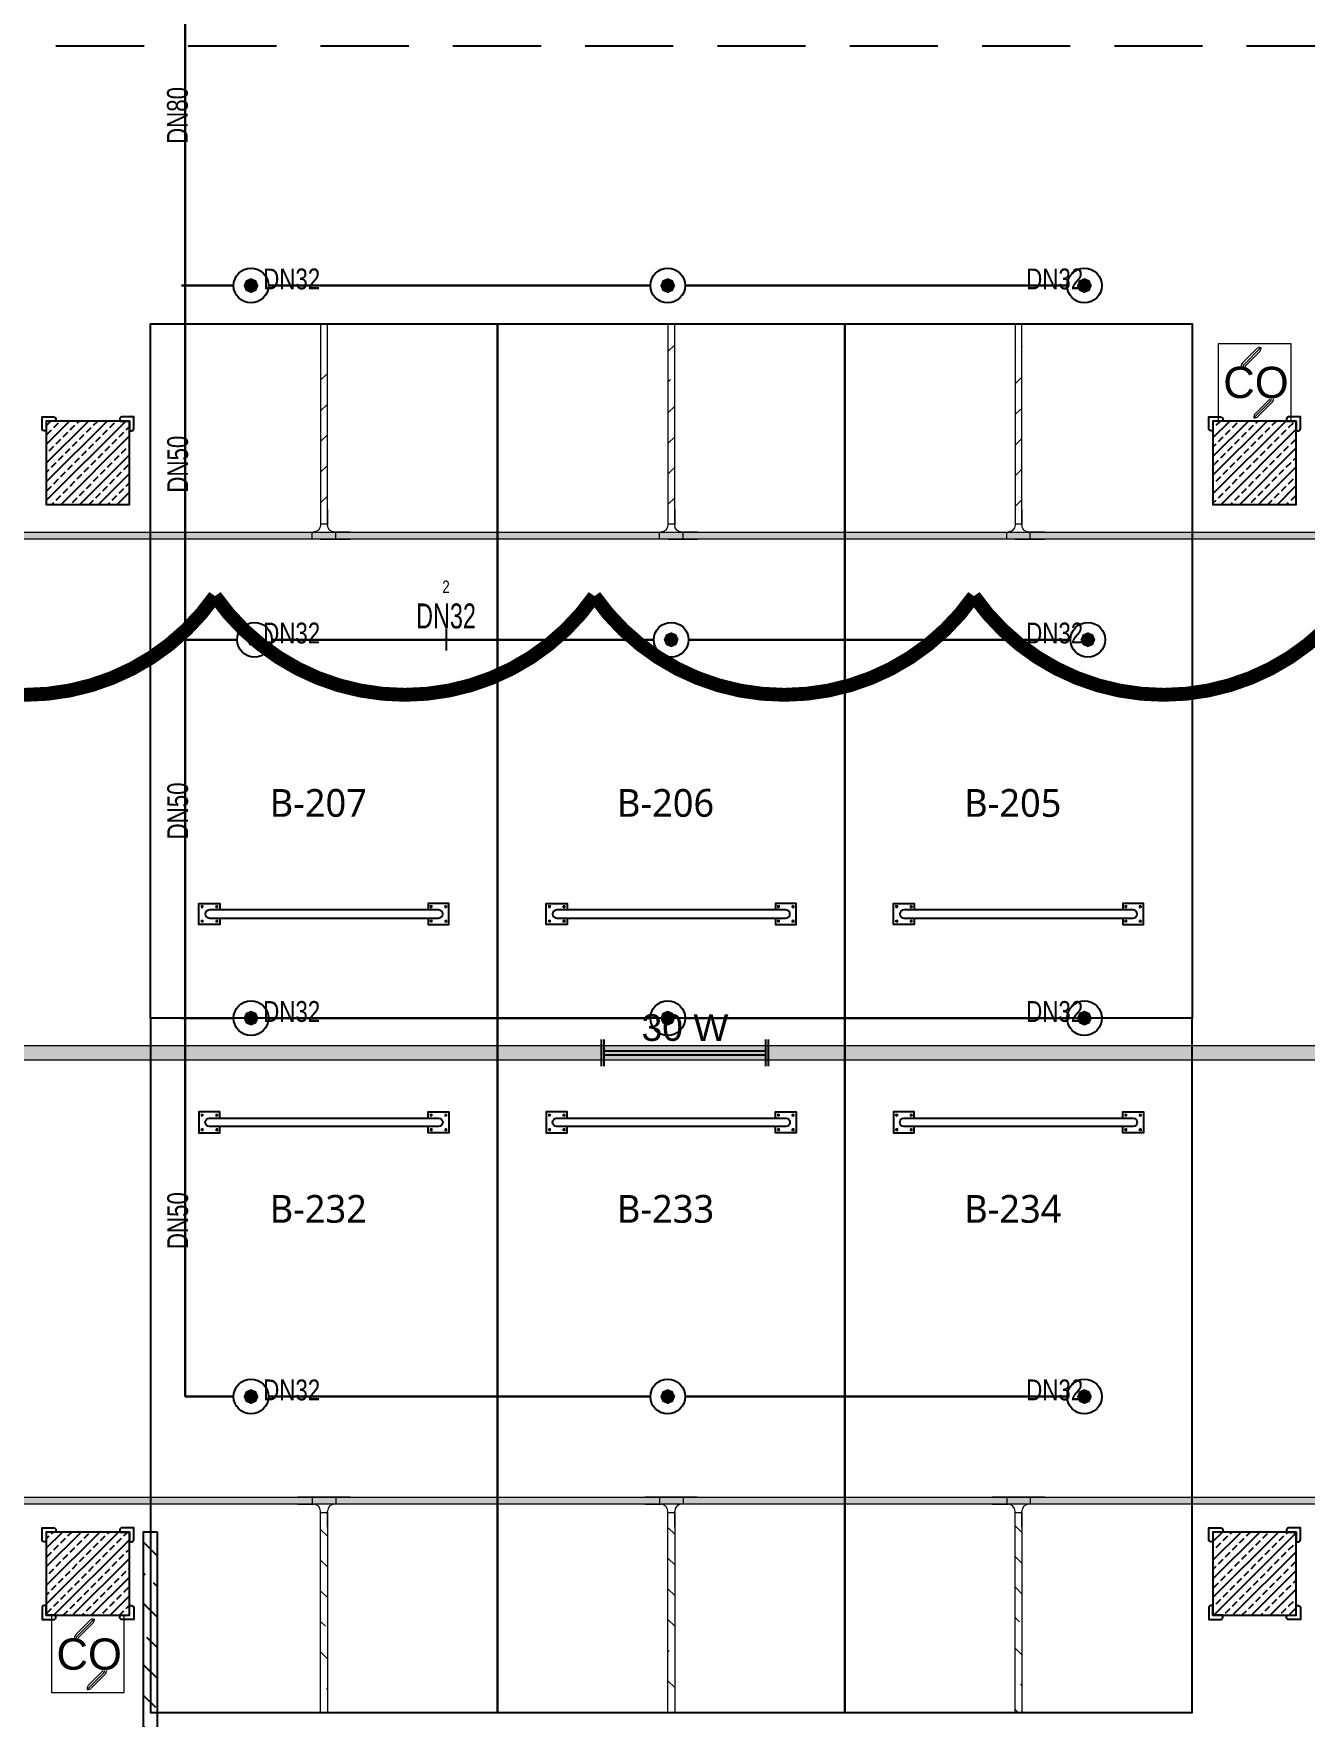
# Model space of a CAD drawing. Header units: millimetres. Extents: x -379292 to 1221486, y 92049 to 447512.
# Drawn here: x -192945 to -183790, y 223584 to 235708 of the extents above; entities that cross this region are included whole.
import ezdxf
from ezdxf.enums import TextEntityAlignment as Align

# ---------------------------------------------------------------- set-up
doc = ezdxf.new("R2010")
doc.units = ezdxf.units.MM
doc.linetypes.add('HIDDEN', pattern=[9.525, 6.35, -3.175])
for name, color, linetype in [('-M-YNGN-BORUID', 7, 'Continuous'), ('-M-YNGN-BORUUZUN', 7, 'Continuous'), ('-M-YNGN-BORUYUK', 7, 'Continuous'), ('-M-YNGN-SPR-YUK', 7, 'Continuous'), ('-M-YNGN-ZON1-CAP-', 7, 'Continuous'), ('-M-YNGN-ZON1-SPR-', 7, 'Continuous'), ('05_HATCH CONCRETE', 141, 'Continuous'), ('05_SYMBOL', 2, 'Continuous'), ('08_LAMP', 4, 'Continuous'), ('202-A-Y-MahalAd', 141, 'Continuous'), ('E_CT_ZA', 6, 'Continuous')]:
    doc.layers.add(name, color=color, linetype=linetype)
doc.layers.add('-M-YNGN-SPR-CAPCIZGI', color=188, linetype='Continuous', plot=False)
for name, color, linetype, lineweight in [('-M-YNGN-ZON1', 5, 'SP', 30), ('08_DEDECTOR', 3, 'Continuous', 9), ('E_CT_AYDINLATMA', 3, 'Continuous', 9), ('E_CT_KIRMIZI', 1, 'Continuous', 9)]:
    doc.layers.add(name, color=color, linetype=linetype, lineweight=lineweight)
doc.styles.add('CIZGI', font='tahoma.ttf', dxfattribs={"width": 0.8, "oblique": 20})
doc.styles.add('HCAD', font='HCAD.SHX', dxfattribs={"width": 0.8, "height": 0.2})
doc.styles.add('PIPESIZE', font='hcad.shx', dxfattribs={"width": 0.8})
doc.styles.add('SPR-NOT', font='romans.shx')
doc.styles.get("Standard").update_dxf_attribs({"font": 'segoeuil.ttf'})
doc.styles.add('YAZI-2', font='arial.ttf', dxfattribs={"height": 2})
doc.styles.add('YAZI-3', font='arial.ttf', dxfattribs={"height": 3})
doc.linetypes.add('SP', pattern='A,2,-0.1,["SP",CIZGI,S=0.14,R=0.2,X=0,Y=-0.07],-0.255', length=2.355)
pattern_1 = [(225, (905000, -3e-07), (67.351921, -67.351921), []), (225, (904932.65, -3e-07), (67.351921, -67.351921), [47.625, -23.8125])]

# ---------------------------------------------------------------- blocks, each defined once
blk = doc.blocks.new('202_Vida')
at = {"color": 0, "linetype": 'ByBlock', "ltscale": 0.2}
for points in [[(1, 0), (-1, 0)], [(0, 1), (0, -1)]]:
    blk.add_lwpolyline(points, dxfattribs=at)
at = {"color": 0, "linetype": 'ByBlock'}
for radius in [0.42, 0.23, 0.155]:
    blk.add_circle((0, 0), radius, dxfattribs=at)
blk = doc.blocks.new('202_Stoper')
at = {"color": 0, "linetype": 'ByBlock'}
for points in [[(-750, -30), (-750, -75), (-900, -75), (-900, 75), (-750, 75), (-750, 30)], [(750, -30), (750, -75), (900, -75), (900, 75), (750, 75), (750, 30)]]:
    blk.add_lwpolyline(points, dxfattribs=at)
blk.add_lwpolyline([(825, -30, 1), (825, 30), (-825, 30, 1), (-825, -30)], format="xyb", close=True, dxfattribs=at)
at = {"color": 0, "linetype": 'ByBlock', "yscale": 10, "zscale": 10, "rotation": 180}
for p, xscale in [((-877, 53), -10), ((-772, 53), 10), ((772, 53), -10), ((877, 53), 10)]:
    blk.add_blockref('202_Vida', p, dxfattribs=dict(at, xscale=xscale))
at = {"color": 0, "linetype": 'ByBlock', "yscale": 10, "zscale": 10}
for p, xscale in [((-877, -52), 10), ((-772, -52), -10), ((772, -52), 10), ((877, -52), -10)]:
    blk.add_blockref('202_Vida', p, dxfattribs=dict(at, xscale=xscale))
blk = doc.blocks.new('202_Mahalblok')
at = {"color": 0, "linetype": 'ByBlock', "flags": 128}
blk.add_lwpolyline([(0, 0), (0, 5000), (2500, 5000), (2500, 0)], close=True, dxfattribs=at)
at = {"color": 252}
blk.add_blockref('202_Stoper', (1250, 750), dxfattribs=at)
at = {"color": 0, "linetype": 'ByBlock', "ltscale": 25}
blk.add_attdef('MAHALNO', text='', height=200, dxfattribs=at).set_placement((1209, 1390), align=Align.BOTTOM_CENTER)
blk = doc.blocks.new('bariyer')
at = {"color": 8, "ltscale": 25}
blk.add_lwpolyline([(0, -70), (15, -70, 0.414214), (30, -55), (30, 30), (-55, 30, 0.414214), (-70, 15), (-70, 0), (0, 0)], format="xyb", close=True, dxfattribs=at)
blk = doc.blocks.new('OtoParkBodrumKatMimari')
at = {"layer": '05_HATCH CONCRETE'}
h = blk.add_hatch(dxfattribs=at)
h.set_pattern_fill('ANSI33', color=8, scale=15, angle=180, style=0)
h.set_pattern_definition(pattern_1)
h.paths.add_polyline_path([(54100, 132100), (53500, 132100), (53500, 131500), (54100, 131500)])
h = blk.add_hatch(dxfattribs=at)
h.set_pattern_fill('ANSI33', color=8, scale=15, angle=180, style=0)
h.set_pattern_definition(pattern_1)
h.paths.add_polyline_path([(62500, 132100), (61900, 132100), (61900, 131500), (62500, 131500)])
h = blk.add_hatch(dxfattribs=at)
h.set_pattern_fill('ANSI33', color=8, scale=15, angle=180, style=0)
h.set_pattern_definition(pattern_1)
h.paths.add_polyline_path([(53500, 124100), (53500, 123500), (54100, 123500), (54100, 124100)])
h = blk.add_hatch(dxfattribs=at)
h.set_pattern_fill('ANSI33', color=8, scale=15, angle=180, style=0)
h.set_pattern_definition(pattern_1)
h.paths.add_polyline_path([(62500, 123500), (62500, 124100), (61900, 124100), (61900, 123500)])
at = {"color": 5}
for points in [[(54100, 132100), (53500, 132100), (53500, 131500), (54100, 131500)], [(62500, 132100), (61900, 132100), (61900, 131500), (62500, 131500)], [(53500, 124100), (53500, 123500), (54100, 123500), (54100, 124100)], [(62500, 123500), (62500, 124100), (61900, 124100), (61900, 123500)]]:
    blk.add_lwpolyline(points, close=True, dxfattribs=at)
at = {"layer": '05_SYMBOL', "color": 252, "linetype": 'HIDDEN', "ltscale": 100}
blk.add_lwpolyline([(128500, 134800), (19400, 134800)], dxfattribs=at)
at = {"layer": '05_SYMBOL', "color": 8, "xscale": -1}
for p in [(53500, 132100), (61900, 132100), (53500, 124100), (61900, 124100)]:
    blk.add_blockref('bariyer', p, dxfattribs=at)
at = {"layer": '05_SYMBOL', "color": 8}
for p in [(54100, 132100), (62500, 132100), (54100, 124100), (62500, 124100)]:
    blk.add_blockref('bariyer', p, dxfattribs=at)
at = {"layer": '05_SYMBOL', "color": 8, "rotation": 180}
for p in [(53500, 123500), (61900, 123500)]:
    blk.add_blockref('bariyer', p, dxfattribs=at)
at = {"layer": '05_SYMBOL', "color": 8, "xscale": -1, "rotation": 180}
for p in [(54100, 123500), (62500, 123500)]:
    blk.add_blockref('bariyer', p, dxfattribs=at)
at = {"layer": '202-A-Y-MahalAd', "color": 8, "ltscale": 25}
for p, values in [((54250, 127800), {'MAHALNO': 'B-207'}), ((56750, 127800), {'MAHALNO': 'B-206'}), ((59250, 127800), {'MAHALNO': 'B-205'})]:
    blk.add_blockref('202_Mahalblok', p, dxfattribs=at).add_auto_attribs(values)
ref = blk.add_blockref('202_Mahalblok', (54250, 127800), dxfattribs=dict(at, xscale=-1, rotation=180))
ref.add_attrib('MAHALNO', 'B-232', dxfattribs={"layer": '0', "color": 0, "linetype": 'ByBlock', "ltscale": 25, "height": 200}).set_placement((55459, 126267), align=Align.BOTTOM_CENTER)
ref = blk.add_blockref('202_Mahalblok', (56750, 127800), dxfattribs=dict(at, xscale=-1, rotation=180))
ref.add_attrib('MAHALNO', 'B-233', dxfattribs={"layer": '0', "color": 0, "linetype": 'ByBlock', "ltscale": 25, "height": 200}).set_placement((57959, 126267), align=Align.BOTTOM_CENTER)
ref = blk.add_blockref('202_Mahalblok', (59250, 127800), dxfattribs=dict(at, xscale=-1, rotation=180))
ref.add_attrib('MAHALNO', 'B-234', dxfattribs={"layer": '0', "color": 0, "linetype": 'ByBlock', "ltscale": 25, "height": 200}).set_placement((60459, 126267), align=Align.BOTTOM_CENTER)
blk = doc.blocks.new('SP-C-UP-12')
at = {"ltscale": 10}
blk.add_line((0, 0), (0, 0), dxfattribs=at)
at = {"color": 1, "linetype": 'Continuous'}
blk.add_circle((0, 0), 12.5, dxfattribs=at)
at = {"ltscale": 10}
for points in [[(-5.4, 0), (-3.8, 3.8), (-3.8, -3.8), (0, 5.4)], [(-3.8, -3.8), (0, 5.4), (0, -5.4), (3.8, 3.8)], [(0, -5.4), (3.8, 3.8), (3.8, -3.8), (5.4, 0)]]:
    blk.add_solid(points, dxfattribs=at)
at = {"layer": '-M-YNGN-SPR-YUK', "style": 'SPR-NOT', "width": 0.5, "flags": 9}
for tag, p in [('YUK', (0, 17.8)), ('CAP', (0, 14.4)), ('TIP', (0.2, 10.8))]:
    blk.add_attdef(tag, text='', height=2.5, dxfattribs=at).set_placement(p, align=Align.MIDDLE_CENTER)
blk = doc.blocks.new('SPRKL100')
at = {"layer": '-M-YNGN-SPR-CAPCIZGI'}
blk.add_line((0, 0.431), (0, -0.431), dxfattribs=at)
at = {"layer": '-M-YNGN-BORUID', "color": 0, "style": 'HCAD', "width": 0.8, "flags": 1}
blk.add_attdef('DIC', text='', height=0.4, dxfattribs=at).set_placement((0, -1.693), align=Align.CENTER)
at = {"layer": '-M-YNGN-BORUUZUN', "color": 0, "style": 'HCAD', "width": 0.7}
blk.add_attdef('BOY', text='', height=0.8, dxfattribs=at).set_placement((0, -1.08), align=Align.CENTER)
at = {"layer": '-M-YNGN-BORUYUK', "color": 6, "style": 'PIPESIZE', "width": 0.8}
blk.add_attdef('YUK', text='', height=0.5, dxfattribs=at).set_placement((0, 1.866), align=Align.CENTER)
at = {"color": 0, "style": 'PIPESIZE', "width": 0.7}
blk.add_attdef('CAP', text='', height=1, dxfattribs=at).set_placement((0, 0.45), align=Align.CENTER)
blk = doc.blocks.new('A$C69E769C9')
at = {"layer": '-M-YNGN-ZON1', "linetype": 'SP', "ltscale": 500}
for p, q in [((4487.3, 0), (4487.3, -2214.7)), ((4522.3, -1414.7), (4484.8, -1414.7)), ((4709.8, -1414.7), (4547.3, -1414.7)), ((4709.8, -1414.7), (4822.3, -1414.7)), ((4847.3, -1414.7), (5122.3, -1414.7)), ((4524.8, -1669.7), (4487.3, -1669.7)), ((4712.3, -1669.7), (4549.8, -1669.7)), ((4712.3, -1669.7), (4824.8, -1669.7)), ((4849.8, -1669.7), (5124.8, -1669.7)), ((4522.3, -1942.2), (4484.8, -1942.2)), ((4709.8, -1942.2), (4547.3, -1942.2)), ((4709.8, -1942.2), (4822.3, -1942.2)), ((4847.3, -1942.2), (5122.3, -1942.2)), ((4522.3, -2214.7), (4487.3, -2214.7)), ((4709.8, -2214.7), (4547.3, -2214.7)), ((4709.8, -2214.7), (4822.3, -2214.7)), ((4847.3, -2214.7), (5122.3, -2214.7))]:
    blk.add_line(p, q, dxfattribs=at)
at = {"layer": '-M-YNGN-ZON1-CAP-'}
ref = blk.add_blockref('SPRKL100', (4675.2, -1669.7), dxfattribs=dict(at, xscale=18, yscale=18, zscale=18))
ref.add_attrib('YUK', '2', dxfattribs={"layer": '-M-YNGN-BORUYUK', "color": 6, "height": 9, "style": 'PIPESIZE', "width": 0.8}).set_placement((4675.2, -1636.1), align=Align.CENTER)
ref.add_attrib('CAP', 'DN32', dxfattribs={"layer": '0', "color": 0, "height": 18, "style": 'PIPESIZE', "width": 0.7}).set_placement((4675.2, -1661.6), align=Align.CENTER)
at = {"layer": '-M-YNGN-ZON1-SPR-', "linetype": 'Continuous'}
for p in [(4534.8, -1414.7), (4834.8, -1414.7), (5134.8, -1414.7), (4537.3, -1669.7), (4837.3, -1669.7), (5137.3, -1669.7), (4534.8, -1942.2), (4834.8, -1942.2), (5134.8, -1942.2), (4534.8, -2214.7), (4834.8, -2214.7), (5134.8, -2214.7)]:
    blk.add_blockref('SP-C-UP-12', p, dxfattribs=at)
at = {"layer": '-M-YNGN-ZON1-CAP-', "ltscale": 20, "style": 'PIPESIZE', "width": 0.8}
for s, p in [('DN80', (4481.8, -1292.2)), ('DN50', (4482, -1543.3)), ('DN50', (4482, -1793)), ('DN50', (4482, -2088))]:
    blk.add_text(s, height=15, rotation=90, dxfattribs=at).set_placement(p, align=Align.MIDDLE_CENTER)
for p in [(4564.1, -1409.9), (5113.4, -1409.9), (4564.1, -1664.9), (5113.4, -1664.9), (4564.1, -1937.4), (5113.4, -1937.4), (4564.1, -2209.9), (5113.4, -2209.9)]:
    blk.add_text('DN32', height=15, dxfattribs=at).set_placement(p, align=Align.MIDDLE_CENTER)
blk = doc.blocks.new('*U610')
h = blk.add_hatch()
h.set_pattern_fill('ANSI33', color=0, scale=50, angle=1, style=0)
h.paths.add_polyline_path([(-8115, 100), (41033, 100), (41033, 0), (-8115, 0)])
at = {"color": 0}
blk.add_lwpolyline([(-8115, 100), (41033, 100), (41033, 0), (-8115, 0)], close=True, dxfattribs=at)
at = {"ltscale": 25, "flags": 1}
for tag, p in [('YUKSEKLIK', (-229, -149)), ('KALINLIK', (-229, -213))]:
    blk.add_attdef(tag, p, '', height=50, dxfattribs=at)
blk = doc.blocks.new('*U741')
h = blk.add_hatch()
h.set_pattern_fill('ANSI33', color=0, scale=50, angle=1, style=0)
h.paths.add_polyline_path([(-53157, 50), (-237, 50), (-237, 0), (-53157, 0)])
at = {"color": 0}
blk.add_lwpolyline([(-53157, 50), (-237, 50), (-237, 0), (-53157, 0)], close=True, dxfattribs=at)
at = {"ltscale": 25, "flags": 1}
for tag, p in [('YUKSEKLIK', (-229, -149)), ('KALINLIK', (-229, -213))]:
    blk.add_attdef(tag, p, '', height=50, dxfattribs=at)
blk = doc.blocks.new('*U742')
h = blk.add_hatch()
h.set_pattern_fill('ANSI33', color=0, scale=50, angle=1, style=0)
h.paths.add_polyline_path([(-53157, 50), (113, 50), (113, 0), (-53157, 0)])
at = {"color": 0}
blk.add_lwpolyline([(-53157, 50), (113, 50), (113, 0), (-53157, 0)], close=True, dxfattribs=at)
at = {"ltscale": 25, "flags": 1}
for tag, p in [('YUKSEKLIK', (-229, -149)), ('KALINLIK', (-229, -213))]:
    blk.add_attdef(tag, p, '', height=50, dxfattribs=at)
blk = doc.blocks.new('*U814')
h = blk.add_hatch()
h.set_pattern_fill('ANSI33', color=0, scale=50, angle=1, style=0)
h.paths.add_polyline_path([(-4371, 100), (9, 100), (9, 0), (-4371, 0)])
at = {"color": 0}
blk.add_lwpolyline([(-4371, 100), (9, 100), (9, 0), (-4371, 0)], close=True, dxfattribs=at)
at = {"ltscale": 25, "flags": 1}
for tag, p in [('YUKSEKLIK', (-229, -149)), ('KALINLIK', (-229, -213))]:
    blk.add_attdef(tag, p, '', height=50, dxfattribs=at)
blk = doc.blocks.new('40 W SIVA ÜSTÜ ETANJ LED 50')
at = {"layer": '08_LAMP'}
for p, q in [((-625, -100), (-625, 100)), ((-605, -100), (-605, 100)), ((-605, 15), (605, 15)), ((605, -100), (605, 100)), ((625, -100), (625, 100)), ((-605, -15), (605, -15))]:
    blk.add_line(p, q, dxfattribs=at)
at = {"layer": '08_LAMP', "color": 2, "style": 'YAZI-2'}
blk.add_text('30 W', height=200, dxfattribs=at).set_placement((0, 90), align=Align.CENTER)
blk = doc.blocks.new('CO 250')
at = {"layer": '08_DEDECTOR'}
for p, q in [((17, 243), (-84, 142)), ((45, 251), (-74, 132)), ((45, 250), (45, 243)), ((37, 223), (-64, 122)), ((114, -136), (-5, -255)), ((104, -126), (3, -227)), ((124, -146), (23, -247)), ((-5, -247), (-5, -255)), ((-5, -255), (3, -255))]:
    blk.add_line(p, q, dxfattribs=at)
at = {"layer": '08_DEDECTOR', "ltscale": 25}
blk.add_lwpolyline([(-262, 278), (-262, -278), (262, -278), (262, 278)], close=True, dxfattribs=at)
at = {"layer": '08_DEDECTOR'}
for centre, radius, start, end in [((37, 223), 27.7, 72.9688, 135), ((17, 243), 27.7, 315, 0), ((-55, 112), 41.6, 135, 180), ((-55, 112), 27.7, 135, 180), ((-55, 112), 13.9, 135, 180), ((95, -116), 13.9, 315, 350.4112), ((95, -116), 27.7, 315, 355.2224), ((95, -116), 41.6, 315, 356.817), ((23, -247), 27.7, 135, 180), ((3, -227), 27.7, 270, 315)]:
    blk.add_arc(centre, radius, start, end, dxfattribs=at)
at = {"layer": '08_DEDECTOR', "color": 3, "style": 'YAZI-3'}
blk.add_text('CO', height=225, dxfattribs=at).set_placement((-226, -113))
blk = doc.blocks.new('*U1011')
h = blk.add_hatch()
h.set_pattern_fill('ANSI33', color=0, scale=50, angle=1, style=0)
h.paths.add_polyline_path([(-2093, 50), (-653, 50), (-653, 0), (-2093, 0)])
at = {"color": 0}
blk.add_lwpolyline([(-2093, 50), (-653, 50), (-653, 0), (-2093, 0)], close=True, dxfattribs=at)
at = {"ltscale": 25, "flags": 1}
for tag, p in [('YUKSEKLIK', (-229, -149)), ('KALINLIK', (-229, -213))]:
    blk.add_attdef(tag, p, '', height=50, dxfattribs=at)
blk = doc.blocks.new('*U1012')
at = {"color": 0}
for p, q in [((214, 214), (-164, 214)), ((-164, 164), (-50, 164)), ((-60, 214), (-60, 164)), ((0, 214), (214, 214)), ((214, 164), (100, 164)), ((110, 214), (110, 164)), ((0, 0), (0, 114)), ((0, 104), (50, 104)), ((50, 0), (50, 114))]:
    blk.add_line(p, q, dxfattribs=at)
for centre, start, end in [((-50, 114), 0, 90), ((100, 114), 90, 180)]:
    blk.add_arc(centre, 50, start, end, dxfattribs=at)

msp = doc.modelspace()

# ---------------------------------------------------------------- block references
at = {"color": 8}
msp.add_blockref('OtoParkBodrumKatMimari', (-246354.8, 100818.8), dxfattribs=at)

# ---------------------------------------------------------------- next in the draw order: linework, layer by layer
at = {"color": 30, "const_width": 100}
msp.add_lwpolyline([(-172516.4, 231658.2, -0.5205671), (-175248.3, 231658.2, -0.5205671), (-177980.2, 231658.2, -0.5205671), (-180712.1, 231658.2, -0.5205671), (-183444, 231658.2, -0.5205671), (-186175.8, 231658.2, -0.5205671), (-188907.7, 231658.2, -0.5205671), (-191639.6, 231658.2, -0.5205671), (-194371.5, 231658.2, -0.5205671), (-197103.4, 231658.2, -0.5205671), (-199835.3, 231658.2, -0.5205671), (-202567.2, 231658.2, -0.5205671), (-205299.1, 231658.2, -0.5205671), (-208031, 231658.2, -0.5205671), (-210762.9, 231658.2, -0.5205671), (-213494.8, 231658.2, -0.5205671), (-216226.7, 231658.2, -0.5205671), (-218958.6, 231658.2, -0.5205671), (-221690.4, 231658.2, -0.5205671), (-224422.3, 231658.2, -0.5205671), (-227154.2, 231658.2, -0.5205671)], format="xyb", dxfattribs=at)

# ---------------------------------------------------------------- next in the draw order: block references
at = {"layer": '-M-YNGN-ZON1', "ltscale": 25, "xscale": 10, "yscale": 10, "zscale": 10}
msp.add_blockref('A$C69E769C9', (-236728.2, 248041), dxfattribs=at)
at = {"layer": '08_DEDECTOR'}
for p in [(-184154.8, 233197.2), (-192554.8, 224040.3)]:
    msp.add_blockref('CO 250', p, dxfattribs=at)
at = {"layer": '08_LAMP', "xscale": 0.96, "yscale": 0.96, "zscale": 0.96}
msp.add_blockref('40 W SIVA ÜSTÜ ETANJ LED 50', (-188255.7, 228368.8), dxfattribs=at)
at = {"layer": 'E_CT_AYDINLATMA', "xscale": -1, "rotation": 180}
msp.add_blockref('*U610', (-216488, 228418.8), dxfattribs=at)
at = {"layer": 'E_CT_KIRMIZI', "color": 1, "xscale": -1, "rotation": 89.99999999999994}
for p in [(-190829.8, 231525.8), (-188329.8, 231525.8), (-185829.8, 231525.8)]:
    msp.add_blockref('*U1011', p, dxfattribs=at)
at = {"layer": 'E_CT_KIRMIZI', "color": 2, "xscale": -1, "rotation": 180}
for p in [(-190879.8, 232282.8), (-188379.8, 232282.8), (-185879.8, 232282.8)]:
    msp.add_blockref('*U1012', p, dxfattribs=at)
at = {"layer": 'E_CT_KIRMIZI', "color": 1}
for name, p, rotation in [('*U742', (-229692.1, 232118.8), 180), ('*U741', (-230039.1, 225168.8), 180), ('*U1011', (-190829.8, 225711.7), 90.00000041575699), ('*U1011', (-188329.8, 225711.7), 90.00000041575699), ('*U1011', (-185829.8, 225711.7), 90.00000041575699)]:
    msp.add_blockref(name, p, dxfattribs=dict(at, rotation=rotation))
at = {"layer": 'E_CT_KIRMIZI', "color": 2, "rotation": 4.157569409809594e-07}
for p in [(-190879.8, 224954.8), (-188379.8, 224954.8), (-185879.8, 224954.8)]:
    msp.add_blockref('*U1012', p, dxfattribs=at)
at = {"layer": 'E_CT_ZA', "color": 112, "rotation": 270}
msp.add_blockref('*U814', (-192154.8, 220548), dxfattribs=at)

doc.saveas('drawing.dxf')
